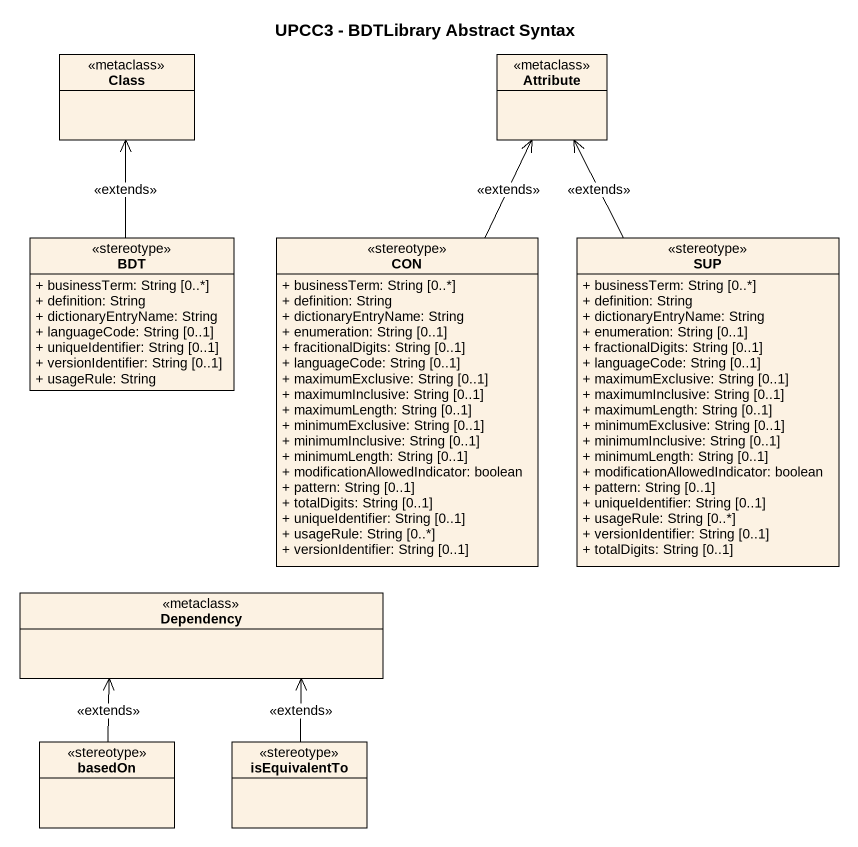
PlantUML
@startuml
title UPCC3 - BDTLibrary Abstract Syntax
hide circle
hide empty members
skinparam classAttributeIconSize 0
class "Class" as Class_ <<metaclass>>
class Attribute <<metaclass>>
class BDT <<stereotype>> {
  + businessTerm: String [0..*]
  + definition: String
  + dictionaryEntryName: String
  + languageCode: String [0..1]
  + uniqueIdentifier: String [0..1]
  + versionIdentifier: String [0..1]
  + usageRule: String
}
class CON <<stereotype>> {
  + businessTerm: String [0..*]
  + definition: String
  + dictionaryEntryName: String
  + enumeration: String [0..1]
  + fracitionalDigits: String [0..1]
  + languageCode: String [0..1]
  + maximumExclusive: String [0..1]
  + maximumInclusive: String [0..1]
  + maximumLength: String [0..1]
  + minimumExclusive: String [0..1]
  + minimumInclusive: String [0..1]
  + minimumLength: String [0..1]
  + modificationAllowedIndicator: boolean
  + pattern: String [0..1]
  + totalDigits: String [0..1]
  + uniqueIdentifier: String [0..1]
  + usageRule: String [0..*]
  + versionIdentifier: String [0..1]
}
class SUP <<stereotype>> {
  + businessTerm: String [0..*]
  + definition: String
  + dictionaryEntryName: String
  + enumeration: String [0..1]
  + fractionalDigits: String [0..1]
  + languageCode: String [0..1]
  + maximumExclusive: String [0..1]
  + maximumInclusive: String [0..1]
  + maximumLength: String [0..1]
  + minimumExclusive: String [0..1]
  + minimumInclusive: String [0..1]
  + minimumLength: String [0..1]
  + modificationAllowedIndicator: boolean
  + pattern: String [0..1]
  + uniqueIdentifier: String [0..1]
  + usageRule: String [0..*]
  + versionIdentifier: String [0..1]
  + totalDigits: String [0..1]
}
class Dependency <<metaclass>>
class basedOn <<stereotype>>
class isEquivalentTo <<stereotype>>
BDT -up-> Class_ : <<extends>>
CON -up-> Attribute : <<extends>>
SUP -up-> Attribute : <<extends>>
basedOn -up-> Dependency : <<extends>>
isEquivalentTo -up-> Dependency : <<extends>>
@enduml
